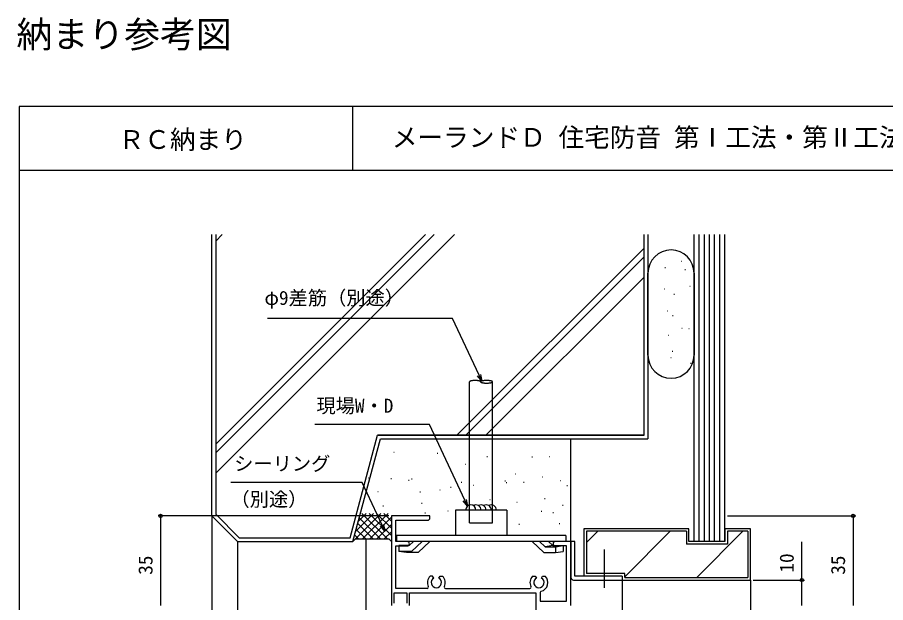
# Model space of a CAD drawing. Units: millimetres, scale not verified. Extents: x -438 to 438, y -344 to 341.
# Drawn here: x -437.7 to -99.2, y 112.8 to 341 of the extents above; entities that cross this region are included whole.
import ezdxf
from ezdxf.enums import TextEntityAlignment as Align

# ---------------------------------------------------------------- set-up
doc = ezdxf.new("R2010")
doc.units = ezdxf.units.MM
doc.header["$LTSCALE"] = 2
for name, color, linetype in [('0-1_USER1', 3, 'Continuous'), ('0-2_YKK_11', 7, 'Continuous'), ('0-3_YKK_12', 2, 'Continuous'), ('0-4_YKK_13', 4, 'Continuous'), ('0-6_YKK_D', 6, 'Continuous'), ('0-7_YKK_ZWAK', 7, 'Continuous'), ('0-8_YSS_K', 3, 'Continuous'), ('0-9_YSS_KE', 3, 'Continuous')]:
    doc.layers.add(name, color=color, linetype=linetype)
doc.styles.add('ＭＳ ゴシック', font='')
doc.styles.get('ＭＳ ゴシック').set_extended_font_data('MS Gothic')

msp = doc.modelspace()

# ---------------------------------------------------------------- linework, layer by layer
at = {"layer": '0-2_YKK_11'}
msp.add_line((-270.759, 118.289), (-237.903, 118.289), dxfattribs=at)
for points in [[(-276.831, 145.889), (-276.831, 146.589), (-291.831, 146.589), (-291.831, 111.589)], [(-285.681, 136.589), (-290.131, 136.589), (-290.131, 144.889), (-277.831, 144.889)], [(-221.831, 111.589), (-221.831, 136.589), (-227.981, 136.589)], [(-277.903, 118.289), (-290.131, 118.289), (-290.131, 134.889), (-285.681, 134.889)], [(-233.831, 116.716), (-233.831, 113.289), (-223.531, 113.289), (-223.531, 134.889), (-227.981, 134.889)], [(-275.331, 122.321), (-275.775, 123.089), (-276.781, 123.089)], [(-273.331, 122.321), (-272.888, 123.089), (-271.882, 123.089)], [(-236.781, 123.089), (-235.775, 123.089), (-235.331, 122.321)], [(-233.331, 122.321), (-232.888, 123.089), (-231.882, 123.089)], [(-290.831, 112.589), (-290.831, 116.589), (-285.831, 116.589), (-285.831, 112.589)], [(-284.831, 111.589), (-284.831, 116.589), (-235.531, 116.589), (-235.531, 108.589)]]:
    msp.add_lwpolyline(points, dxfattribs=at)
for centre, radius, start, end in [((-277.831, 145.889), 1, 270, 360), ((-285.681, 135.739), 0.85, 270, 90), ((-227.981, 135.739), 0.85, 90, 270), ((-274.331, 120.589), 3.5, 134.41531, 206.74368), ((-274.331, 120.589), 2, 120, 60), ((-274.331, 120.589), 3.5, 333.25632, 45.58469), ((-234.331, 120.589), 3.5, 134.41531, 206.74368), ((-234.331, 120.589), 2, 120, 60), ((-234.331, 120.589), 3.5, 284.47751, 45.58469), ((-277.903, 118.789), 0.5, 270, 26.74368), ((-270.759, 118.789), 0.5, 153.25632, 270), ((-237.903, 118.789), 0.5, 270, 26.74368), ((-233.331, 116.716), 0.5, 104.47751, 180)]:
    msp.add_arc(centre, radius, start, end, dxfattribs=at)
at = {"layer": '0-3_YKK_12'}
for p, q in [((-361.831, 146.589), (-361.831, -53.857)), ((-351.831, 136.589), (-351.831, -53.857)), ((-301.831, 137.589), (-301.831, -53.857)), ((-208.831, 118.592), (-208.831, 133.536)), ((-201.831, 121.589), (-201.831, -53.857))]:
    msp.add_line(p, q, dxfattribs=at)
at = {"layer": '0-4_YKK_13'}
for p, q in [((-261.406, 143.889), (-261.406, 198.889)), ((-252.406, 143.889), (-252.406, 198.889)), ((-246.906, 148.889), (-246.906, 138.889)), ((-261.406, 143.889), (-252.406, 143.889)), ((-223.906, 138.889), (-289.906, 138.889)), ((-289.906, 138.889), (-289.906, 136.589)), ((-223.906, 138.889), (-223.906, 136.589)), ((-223.906, 136.589), (-289.906, 136.589)), ((-276.803, 136.589), (-281.434, 132.289)), ((-237.009, 136.589), (-232.379, 132.289)), ((-285.906, 132.289), (-288.906, 132.689)), ((-281.434, 132.289), (-285.906, 132.289)), ((-232.379, 132.289), (-227.906, 132.289)), ((-228.906, 134.989), (-231.906, 134.589)), ((-227.906, 134.589), (-224.906, 134.989)), ((-220.831, 121.589), (-201.831, 121.589))]:
    msp.add_line(p, q, dxfattribs=at)
for points in [[(-257.057, 198.889), (-257.065, 198.932), (-257.09, 198.976), (-257.131, 199.018), (-257.188, 199.06), (-257.26, 199.1), (-257.348, 199.139), (-257.45, 199.176), (-257.565, 199.21), (-257.694, 199.242), (-257.833, 199.272), (-257.984, 199.298), (-258.144, 199.322), (-258.312, 199.342), (-258.488, 199.359), (-258.668, 199.372), (-258.854, 199.381), (-259.042, 199.387), (-259.231, 199.389), (-259.421, 199.387), (-259.609, 199.381), (-259.794, 199.372), (-259.975, 199.359), (-260.151, 199.342), (-260.319, 199.322), (-260.479, 199.298), (-260.629, 199.272), (-260.769, 199.242), (-260.897, 199.21), (-261.013, 199.176), (-261.115, 199.139), (-261.202, 199.1), (-261.275, 199.06), (-261.332, 199.018), (-261.373, 198.976), (-261.398, 198.932), (-261.406, 198.889)], [(-252.406, 198.889), (-252.415, 198.932), (-252.442, 198.976), (-252.486, 199.018), (-252.546, 199.06), (-252.624, 199.1), (-252.718, 199.139), (-252.827, 199.176), (-252.95, 199.21), (-253.087, 199.242), (-253.237, 199.272), (-253.398, 199.298), (-253.569, 199.322), (-253.749, 199.342), (-253.936, 199.359), (-254.13, 199.372), (-254.328, 199.381), (-254.529, 199.387), (-254.731, 199.389), (-254.934, 199.387), (-255.135, 199.381), (-255.333, 199.372), (-255.527, 199.359), (-255.714, 199.342), (-255.894, 199.322), (-256.065, 199.298), (-256.226, 199.272), (-256.376, 199.242), (-256.513, 199.21), (-256.636, 199.176), (-256.745, 199.139), (-256.839, 199.1), (-256.916, 199.06), (-256.977, 199.018), (-257.021, 198.976), (-257.048, 198.932), (-257.057, 198.889), (-257.048, 198.845), (-257.021, 198.802), (-256.977, 198.759)], [(-256.977, 198.759), (-256.916, 198.718), (-256.839, 198.678), (-256.745, 198.639), (-256.636, 198.602), (-256.513, 198.567), (-256.376, 198.535), (-256.226, 198.506), (-256.065, 198.479), (-255.894, 198.456), (-255.714, 198.436), (-255.527, 198.419), (-255.333, 198.406), (-255.135, 198.396), (-254.934, 198.391), (-254.731, 198.389), (-254.529, 198.391), (-254.328, 198.396), (-254.13, 198.406), (-253.936, 198.419), (-253.749, 198.436), (-253.569, 198.456), (-253.398, 198.479), (-253.237, 198.506), (-253.087, 198.535), (-252.95, 198.567), (-252.827, 198.602), (-252.718, 198.639), (-252.624, 198.678), (-252.546, 198.718), (-252.486, 198.759), (-252.442, 198.802), (-252.415, 198.845), (-252.406, 198.889)], [(-246.906, 148.889), (-266.906, 148.889), (-266.906, 138.889)], [(-279.803, 136.589), (-284.003, 132.689), (-288.906, 132.689)], [(-283.183, 136.589), (-284.906, 134.989), (-288.906, 134.989), (-288.906, 132.689)], [(-234.06, 136.589), (-231.906, 134.589), (-227.906, 134.589), (-227.906, 132.289), (-224.906, 132.689)], [(-230.629, 136.589), (-228.906, 134.989), (-224.906, 134.989), (-224.906, 132.689)], [(-201.831, 123.089), (-220.331, 123.089), (-220.331, 136.589), (-221.831, 136.589), (-221.831, 122.589)]]:
    msp.add_lwpolyline(points, dxfattribs=at)
for centre, radius, start, end in [((-260.906, 148.889), 2, 0, 180), ((-258.906, 148.889), 2, 0, 120), ((-256.906, 148.889), 2, 0, 120), ((-254.906, 148.889), 2, 0, 120), ((-252.906, 148.889), 2, 0, 120), ((-220.831, 122.589), 1, 180.00002, 270)]:
    msp.add_arc(centre, radius, start, end, dxfattribs=at)
at = {"layer": '0-6_YKK_D'}
for p, q in [((-292.831, 146.589), (-382.831, 146.589)), ((-381.831, 146.589), (-381.831, 111.589)), ((-160.831, 146.589), (-110.828, 146.589)), ((-111.828, 146.589), (-111.828, 111.589)), ((-150.828, 121.589), (-130.828, 121.589))]:
    msp.add_line(p, q, dxfattribs=at)
for points in [[(-256.608, 199.184), (-257.686, 201.495), (-267.987, 223.586), (-340.218, 223.586)], [(-257.066, 201.783), (-256.608, 199.184), (-258.305, 201.206)], [(-262.186, 150.426), (-263.263, 152.737), (-277.037, 182.276), (-321.73, 182.276)], [(-294.418, 140.659), (-295.496, 142.97), (-303.241, 159.579), (-354.489, 159.579)], [(-262.644, 153.026), (-262.186, 150.426), (-263.883, 152.448)], [(-294.877, 143.259), (-294.418, 140.659), (-296.115, 142.681)], [(-131.828, 111.589), (-131.828, 121.589), (-131.828, 136.514)]]:
    msp.add_lwpolyline(points, dxfattribs=at)
for centre in [(-381.831, 146.589), (-111.828, 146.589), (-131.828, 121.589)]:
    msp.add_circle(centre, 0.637, dxfattribs=at)
at = {"layer": '0-7_YKK_ZWAK'}
for p, q in [((-437, 306.3), (-437, -343.7)), ((438, 306.3), (-437, 306.3)), ((-307, 306.3), (-307, 281.3)), ((438, 281.3), (-437, 281.3))]:
    msp.add_line(p, q, dxfattribs=at)
at = {"layer": '0-8_YSS_K'}
for p, q in [((-360.331, 256.3), (-360.331, 147.21)), ((-360.331, 174.549), (-278.58, 256.3)), ((-360.331, 171.155), (-275.186, 256.3)), ((-360.331, 253.745), (-357.776, 256.3)), ((-360.331, 163.235), (-267.267, 256.3)), ((-193.331, 178.089), (-193.331, 256.3)), ((-173.828, 136.589), (-173.828, 256.3)), ((-171.828, 136.589), (-171.828, 256.3)), ((-169.828, 136.589), (-169.828, 256.3)), ((-167.828, 136.589), (-167.828, 256.3)), ((-165.828, 136.589), (-165.828, 256.3)), ((-163.828, 136.589), (-163.828, 256.3)), ((-161.828, 136.589), (-161.828, 256.3)), ((-266.282, 178.089), (-193.331, 251.039)), ((-262.888, 178.089), (-193.331, 247.645)), ((-178.887, 245.888), (-178.687, 245.888)), ((-191.831, 209.307), (-191.831, 241.303)), ((-185.22, 243.425), (-185.02, 243.425)), ((-177.449, 242.721), (-177.249, 242.721)), ((-173.828, 241.303), (-173.828, 209.307)), ((-254.968, 178.089), (-193.331, 239.726)), ((-185.396, 235.156), (-185.196, 235.156)), ((-175.544, 236.212), (-175.344, 236.212)), ((-181.671, 233.045), (-181.471, 233.045)), ((-184.34, 226.536), (-184.14, 226.536)), ((-182.198, 224.777), (-181.998, 224.777)), ((-183.988, 217.037), (-183.788, 217.037)), ((-178.68, 219.851), (-178.48, 219.851)), ((-175.896, 219.675), (-175.696, 219.675)), ((-182.374, 210.879), (-182.174, 210.879)), ((-182.933, 208.416), (-182.733, 208.416)), ((-175.192, 206.129), (-174.992, 206.129)), ((-307.982, 138.089), (-297.264, 178.089)), ((-193.331, 178.089), (-297.264, 178.089)), ((-221.831, 134.089), (-221.831, 176.589)), ((-290.915, 171.41), (-290.715, 171.41)), ((-274.009, 171.082), (-273.809, 171.082)), ((-254.641, 169.769), (-254.441, 169.769)), ((-237.079, 169.605), (-236.879, 169.605)), ((-230.349, 169.769), (-230.149, 169.769)), ((-263.012, 166.814), (-262.812, 166.814)), ((-243.48, 163.039), (-243.28, 163.039)), ((-300.915, 161.41), (-300.715, 161.41)), ((-292.064, 161.234), (-291.864, 161.234)), ((-285.17, 160.577), (-284.97, 160.577)), ((-284.009, 161.082), (-283.809, 161.082)), ((-264.641, 159.769), (-264.441, 159.769)), ((-247.583, 160.249), (-247.383, 160.249)), ((-247.079, 159.605), (-246.879, 159.605)), ((-240.349, 159.769), (-240.149, 159.769)), ((-232.975, 161.89), (-232.775, 161.89)), ((-226.07, 160.425), (-225.87, 160.425)), ((-297.152, 156.146), (-296.952, 156.146)), ((-280.739, 155.981), (-280.539, 155.981)), ((-273.012, 156.814), (-272.812, 156.814)), ((-268.757, 157.787), (-268.557, 157.787)), ((-259.894, 158.608), (-259.694, 158.608)), ((-223.456, 158.443), (-223.256, 158.443)), ((-253.48, 153.039), (-253.28, 153.039)), ((-232.155, 153.355), (-231.955, 153.355)), ((-295.17, 150.577), (-294.97, 150.577)), ((-280.082, 151.55), (-279.882, 151.55)), ((-257.583, 150.249), (-257.383, 150.249)), ((-242.975, 151.89), (-242.775, 151.89)), ((-225.085, 150.741), (-224.885, 150.741)), ((-360.331, 147.21), (-351.21, 138.089)), ((-306.779, 136.783), (-295.973, 147.589)), ((-305.744, 140.647), (-298.802, 147.589)), ((-304.709, 144.51), (-301.63, 147.589)), ((-296.145, 137.589), (-304.362, 145.806)), ((-293.317, 137.589), (-303.317, 147.589)), ((-303.145, 137.589), (-293.145, 147.589)), ((-291.831, 138.932), (-300.488, 147.589)), ((-300.317, 137.589), (-291.831, 146.074)), ((-291.831, 141.76), (-297.66, 147.589)), ((-291.831, 144.589), (-294.831, 147.589)), ((-278.757, 147.787), (-278.557, 147.787)), ((-269.894, 148.608), (-269.694, 148.608)), ((-233.456, 148.443), (-233.256, 148.443)), ((-228.872, 147.939), (-228.672, 147.939)), ((-298.973, 137.589), (-304.959, 143.575)), ((-297.488, 137.589), (-291.831, 143.246)), ((-242.155, 143.355), (-241.955, 143.355)), ((-226.398, 143.684), (-226.198, 143.684)), ((-304.63, 137.589), (-306.155, 139.113)), ((-301.802, 137.589), (-305.557, 141.344)), ((-294.66, 137.589), (-291.831, 140.417)), ((-228.544, 139.076), (-228.344, 139.076)), ((-215.828, 140.589), (-215.828, 124.089)), ((-176.828, 140.589), (-215.828, 140.589)), ((-215.828, 136.157), (-211.396, 140.589)), ((-200.828, 122.873), (-183.112, 140.589)), ((-176.828, 140.589), (-176.828, 135.589)), ((-172.828, 122.589), (-154.828, 140.589)), ((-160.828, 140.589), (-160.828, 135.589)), ((-152.828, 140.589), (-160.828, 140.589)), ((-152.828, 140.589), (-152.828, 122.589)), ((-351.21, 138.089), (-307.982, 138.089)), ((-160.828, 135.589), (-176.828, 135.589)), ((-200.828, 122.589), (-152.828, 122.589)), ((-151.828, 121.589), (-151.828, -53.857))]:
    msp.add_line(p, q, dxfattribs=at)
for points in [[(-360.331, 256.3), (-360.331, 147.21), (-351.21, 138.089), (-307.982, 138.089), (-297.264, 178.089), (-193.331, 178.089), (-193.331, 256.3)], [(-200.828, 122.589), (-200.828, 124.089), (-215.828, 124.089)]]:
    msp.add_lwpolyline(points, dxfattribs=at)
for centre, start, end in [((-182.83, 241.303), 0, 180), ((-182.83, 209.307), 180, 0)]:
    msp.add_arc(centre, 9.002, start, end, dxfattribs=at)
at = {"layer": '0-9_YSS_KE'}
for p, q in [((-361.831, 146.589), (-361.831, 256.3)), ((-191.831, 256.3), (-191.831, 176.589)), ((-306.831, 136.589), (-296.113, 176.589)), ((-296.113, 176.589), (-191.831, 176.589)), ((-361.831, 146.589), (-351.831, 136.589)), ((-291.831, 144.089), (-291.831, 136.589)), ((-216.828, 141.589), (-216.828, 123.089)), ((-175.828, 141.589), (-216.828, 141.589)), ((-161.828, 141.589), (-161.828, 136.589)), ((-351.831, 136.589), (-306.831, 136.589)), ((-306.831, 136.589), (-305.831, 137.589)), ((-305.831, 137.589), (-292.831, 137.589)), ((-291.831, 136.589), (-292.831, 137.589)), ((-201.831, 123.089), (-216.828, 123.089)), ((-201.831, 123.089), (-201.831, 121.589))]:
    msp.add_line(p, q, dxfattribs=at)
for points in [[(-201.831, 121.589), (-151.828, 121.589), (-151.828, 141.589), (-161.828, 141.589)], [(-161.828, 136.589), (-175.828, 136.589), (-175.828, 141.589)]]:
    msp.add_lwpolyline(points, dxfattribs=at)

# ---------------------------------------------------------------- texts
at = {"layer": '0-1_USER1', "style": 'ＭＳ ゴシック'}
for s, height, p in [('納まり参考図', 10.26, (-438.031, 326.198)), ('ＲＣ納まり', 7.331, (-398.193, 287.539)), ('メーランドＤ 住宅防音 第Ⅰ工法・第Ⅱ工法 標準仕様    外装：RC打放し（アゴ付）', 7.331, (-291.682, 288.357))]:
    msp.add_text(s, height=height, dxfattribs=at).set_placement(p, align=Align.BOTTOM_LEFT)
at = {"layer": '0-6_YKK_D', "style": 'ＭＳ ゴシック'}
for s, p in [('φ9差筋（別途）', (-341.361, 227.229)), ('現場W・D', (-321.075, 185.163)), ('シーリング', (-353.155, 162.582)), ('（別途）', (-354.604, 148.676))]:
    msp.add_text(s, height=5.499, dxfattribs=at).set_placement(p, align=Align.BOTTOM_LEFT)
for s, p in [('35', (-383.331, 123.634)), ('10', (-133.328, 124.488)), ('35', (-113.328, 123.634))]:
    msp.add_text(s, height=5.499, rotation=90, dxfattribs=at).set_placement(p, align=Align.BOTTOM_LEFT)

doc.saveas('drawing.dxf')
